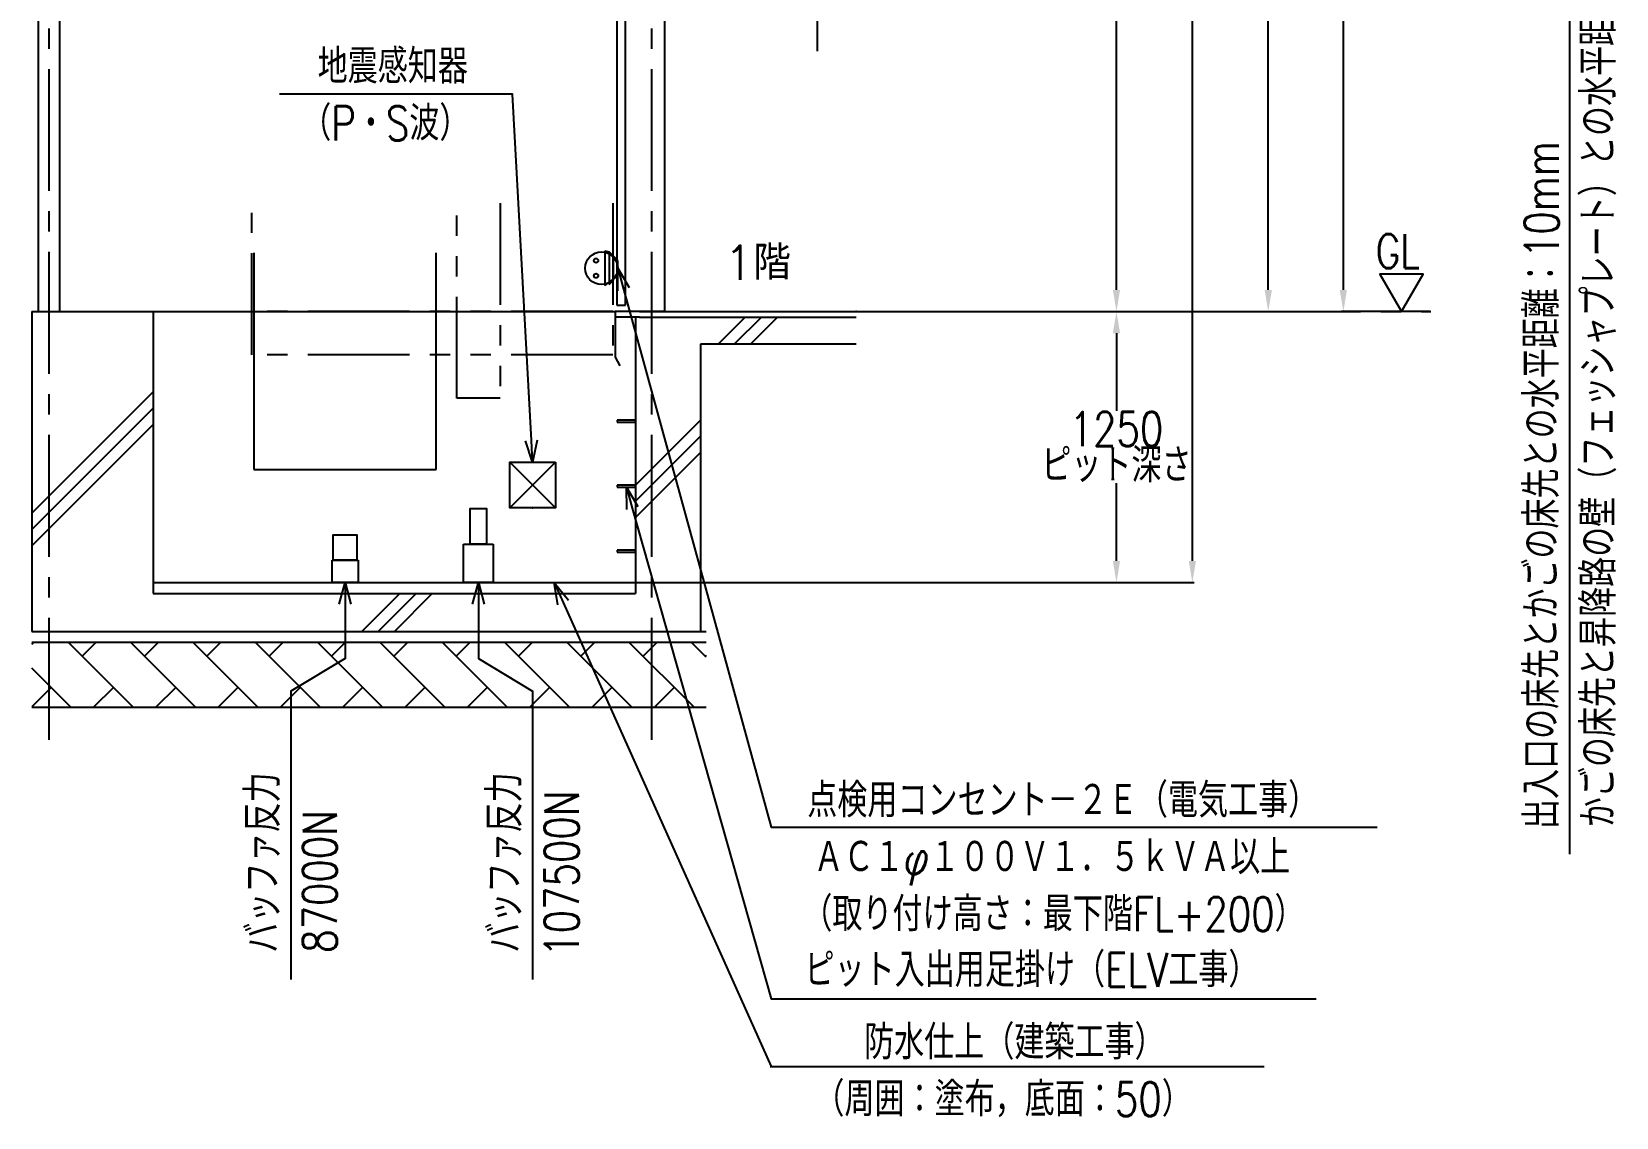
# Model space of a CAD drawing. Extents: x 6277 to 40502, y 903 to 24570.
# Drawn here: x 9019 to 16326, y 9051 to 14058 of the extents above; entities that cross this region are included whole.
import ezdxf
from ezdxf.enums import TextEntityAlignment as Align

# ---------------------------------------------------------------- set-up
doc = ezdxf.new("R2010")
doc.units = 0
doc.header["$LTSCALE"] = 750
doc.header["$MEASUREMENT"] = 0
doc.linetypes.add('CENTER2', pattern=[1.125, 0.75, -0.125, 0.125, -0.125])
doc.linetypes.add('PHANTOM2', pattern=[1.25, 0.625, -0.125, 0.125, -0.125, 0.125, -0.125])
doc.layers.get('0').update_dxf_attribs({"linetype": 'CONTINUOUS'})
doc.layers.get('DEFPOINTS').update_dxf_attribs({"color": 8, "linetype": 'CONTINUOUS'})
for name, color, linetype in [('ZZ-BUILD-AXIS-T', 7, 'CENTER2'), ('ZZ-BUILD-ETC', 2, 'CONTINUOUS'), ('ZZ-BUILD-F', 3, 'CONTINUOUS'), ('ZZ-BUILD-FF', 3, 'CONTINUOUS'), ('ZZ-BUILD-W', 3, 'CONTINUOUS'), ('ZZ-BUILD-WP', 5, 'PHANTOM2'), ('ZZ-COMMENT', 6, 'CONTINUOUS'), ('ZZ-DIM-COM1', 6, 'CONTINUOUS'), ('ZZ-ETC', 7, 'CONTINUOUS'), ('ZZ-OBJE', 3, 'CONTINUOUS'), ('ZZ-PHAN', 5, 'PHANTOM2'), ('ZZ-TEXT', 4, 'CONTINUOUS')]:
    doc.layers.add(name, color=color, linetype=linetype)
doc.styles.add('MITOH', font='romans.shx', dxfattribs={"width": 0.8, "bigfont": 'extfont.shx'})
doc.dimstyles.get("Standard").update_dxf_attribs({"dimtxt": 0.18, "dimasz": 0.18, "dimexe": 0.18, "dimexo": 0.0625, "dimgap": 0.09, "dimtad": 0, "dimtih": 1, "dimtoh": 1, "dimzin": 0, "dimdsep": 46, "dimtxsty": 'MITOH', "dimcen": 0.09, "dimadec": 0, "dimazin": 0, "dimtfac": 1, "dimtofl": 0, "dimtmove": 2, "dimatfit": 3, "dimfxl": 1, "dimtolj": 1, "dimarcsym": 0})

# ---------------------------------------------------------------- blocks, each defined once
blk = doc.blocks.new('*U193')
at = {"layer": 'ZZ-COMMENT', "style": 'MITOH', "width": 0.8}
for s, p in [('地震感知器', (10170.5, 13978.6)), ('（P・S波）', (10094.9, 13716.1))]:
    blk.add_text(s, height=157.5, dxfattribs=at).set_placement(p)
blk = doc.blocks.new('_OPEN30')
at = {"color": 0, "linetype": 'ByBlock'}
for p, q in [((-1, 0.268), (0, 0)), ((0, 0), (-1, -0.268)), ((0, 0), (-1, 0))]:
    blk.add_line(p, q, dxfattribs=at)
blk = doc.blocks.new('*U194')
at = {"layer": 'ZZ-COMMENT'}
blk.add_lwpolyline([(11156.4, 12331.3), (11069.1, 13928.6), (11059.1, 13928.6)], dxfattribs=at)
at = {"layer": 'ZZ-COMMENT', "xscale": 100, "yscale": 100, "zscale": 100, "rotation": 273.1308207520297}
blk.add_blockref('_OPEN30', (11161.9, 12231.4), dxfattribs=at)
blk = doc.blocks.new('*U198')
at = {"layer": 'ZZ-COMMENT', "style": 'MITOH', "width": 0.8}
blk.add_text('ピット入出用足掛け（ELV工事）', height=157.5, dxfattribs=at).set_placement((12415.9, 9811.4))
blk = doc.blocks.new('*U199')
at = {"layer": 'ZZ-COMMENT'}
blk.add_lwpolyline([(11621.6, 12020.2), (12261.9, 9756.4), (12271.9, 9756.4)], dxfattribs=at)
at = {"layer": 'ZZ-COMMENT', "xscale": 100, "yscale": 100, "zscale": 100, "rotation": 105.7929711959945}
blk.add_blockref('_OPEN30', (11594.4, 12116.4), dxfattribs=at)
blk = doc.blocks.new('*U202')
at = {"layer": 'ZZ-COMMENT', "style": 'MITOH', "width": 0.8}
for s, p in [('点検用コンセント－２Ｅ（電気工事）', (12428.5, 10593.9)), ('ＡＣ１φ１００Ｖ１．５ｋＶＡ以上', (12457.9, 10331.4)), ('（取り付け高さ：最下階FL+200）', (12405.7, 10068.9))]:
    blk.add_text(s, height=157.5, dxfattribs=at).set_placement(p)
blk = doc.blocks.new('*U203')
at = {"layer": 'ZZ-COMMENT'}
blk.add_lwpolyline([(11580.9, 13030), (12261.9, 10548.9), (12271.9, 10548.9)], dxfattribs=at)
at = {"layer": 'ZZ-COMMENT', "xscale": 100, "yscale": 100, "zscale": 100, "rotation": 105.3491231790261}
blk.add_blockref('_OPEN30', (11554.4, 13126.4), dxfattribs=at)
blk = doc.blocks.new('*U204')
at = {"layer": 'ZZ-COMMENT', "color": 4, "style": 'MITOH', "width": 0.8}
for s, p in [('バッファ反力', (11111.9, 9969.8)), ('107500N', (11374.4, 9950.6))]:
    blk.add_text(s, height=157.5, rotation=90, dxfattribs=at).set_placement(p)
blk = doc.blocks.new('*U205')
at = {"layer": 'ZZ-COMMENT', "color": 3}
blk.add_lwpolyline([(10911.9, 11576.4), (10911.9, 11326.4), (11161.9, 11176.4), (11161.9, 10976.4), (11161.9, 10966.4)], dxfattribs=at)
at = {"layer": 'ZZ-COMMENT', "color": 3, "xscale": 100, "yscale": 100, "zscale": 100, "rotation": 90}
blk.add_blockref('_OPEN30', (10911.9, 11676.4), dxfattribs=at)
blk = doc.blocks.new('*U206')
at = {"layer": 'ZZ-COMMENT', "color": 4, "style": 'MITOH', "width": 0.8}
for s, p in [('バッファ反力', (9996.9, 9969.8)), ('87000N', (10259.4, 9968.6))]:
    blk.add_text(s, height=157.5, rotation=90, dxfattribs=at).set_placement(p)
blk = doc.blocks.new('*U207')
at = {"layer": 'ZZ-COMMENT', "color": 3}
blk.add_lwpolyline([(10296.9, 11576.4), (10296.9, 11326.4), (10046.9, 11176.4), (10046.9, 10976.4), (10046.9, 10966.4)], dxfattribs=at)
at = {"layer": 'ZZ-COMMENT', "color": 3, "xscale": 100, "yscale": 100, "zscale": 100, "rotation": 90}
blk.add_blockref('_OPEN30', (10296.9, 11676.4), dxfattribs=at)
blk = doc.blocks.new('*U210')
at = {"layer": 'ZZ-COMMENT', "style": 'MITOH', "width": 0.8}
for s, p in [('かごの床先と昇降路の壁（フェッシャプレート）との水平距離：32mm', (16156.4, 10548.1)), ('出入口の床先とかごの床先との水平距離：10mm', (15893.9, 10539.7))]:
    blk.add_text(s, height=157.5, rotation=90, dxfattribs=at).set_placement(p)
blk = doc.blocks.new('*X212')
at = {"color": 0}
for p, q in [((8862.3, 11401.4), (8851.9, 11391)), ((9320.1, 11101.4), (9020.1, 11401.4)), ((9149.7, 11401.4), (9084.9, 11336.6)), ((9607.4, 11101.4), (9307.4, 11401.4)), ((9437.1, 11401.4), (9372.3, 11336.6)), ((9894.8, 11101.4), (9594.8, 11401.4)), ((9724.4, 11401.4), (9659.6, 11336.6)), ((10182.2, 11101.4), (9882.2, 11401.4)), ((10011.8, 11401.4), (9947, 11336.6)), ((10469.5, 11101.4), (10169.5, 11401.4)), ((10299.2, 11401.4), (10234.4, 11336.6)), ((10756.9, 11101.4), (10456.9, 11401.4)), ((10586.6, 11401.4), (10521.7, 11336.6)), ((11044.3, 11101.4), (10744.3, 11401.4)), ((10873.9, 11401.4), (10809.1, 11336.6)), ((11331.6, 11101.4), (11031.6, 11401.4)), ((11161.3, 11401.4), (11096.5, 11336.6)), ((11619, 11101.4), (11319, 11401.4)), ((11448.7, 11401.4), (11383.8, 11336.6)), ((11906.4, 11101.4), (11606.4, 11401.4)), ((11736, 11401.4), (11671.2, 11336.6)), ((11961.9, 11333.3), (11893.7, 11401.4)), ((11961.9, 11339.9), (11958.6, 11336.6)), ((9032.7, 11101.4), (8851.9, 11282.2)), ((8941.2, 11192.9), (8851.9, 11103.6)), ((9228.6, 11192.9), (9137.1, 11101.4)), ((9515.9, 11192.9), (9424.4, 11101.4)), ((9803.3, 11192.9), (9711.8, 11101.4)), ((10090.7, 11192.9), (9999.2, 11101.4)), ((10378, 11192.9), (10286.6, 11101.4)), ((10665.4, 11192.9), (10573.9, 11101.4)), ((10952.8, 11192.9), (10861.3, 11101.4)), ((11240.1, 11192.9), (11148.7, 11101.4)), ((11527.5, 11192.9), (11436, 11101.4)), ((11814.9, 11192.9), (11723.4, 11101.4))]:
    blk.add_line(p, q, dxfattribs=at)
blk = doc.blocks.new('*U214')
at = {"layer": 'ZZ-COMMENT'}
blk.add_lwpolyline([(11302.8, 11585.2), (12261.9, 9443.9), (12271.9, 9443.9)], dxfattribs=at)
at = {"layer": 'ZZ-COMMENT', "xscale": 100, "yscale": 100, "zscale": 100, "rotation": 114.1289595890923}
blk.add_blockref('_OPEN30', (11261.9, 11676.4), dxfattribs=at)
blk = doc.blocks.new('*U215')
at = {"layer": 'ZZ-TEXT', "style": 'MITOH', "width": 0.8}
blk.add_text('GL', height=157.5, dxfattribs=at).set_placement((15049.4, 13126.4))
blk = doc.blocks.new('*D262')
at = {"layer": 'DEFPOINTS', "color": 0, "transparency": 16777216}
for p in [(12821.4, 12767.4), (14021.4, 12767.4), (11803.9, 11517.4)]:
    blk.add_point(p, dxfattribs=at)
at = {"layer": 'ZZ-DIM-COM1', "color": 0, "lineweight": -2, "transparency": 16777216}
for p, q in [((12824.5, 12767.4), (14030.4, 12767.4)), ((14021.4, 12667.4), (14021.4, 12308.9)), ((14021.4, 11617.4), (14021.4, 11975.9)), ((11807, 11517.4), (14030.4, 11517.4))]:
    blk.add_line(p, q, dxfattribs=at)
at = {"layer": 'ZZ-DIM-COM1', "color": 0, "transparency": 16777216}
for points in [[(14004.8, 12667.4), (14038.1, 12667.4), (14021.4, 12767.4)], [(14004.8, 11617.4), (14038.1, 11617.4), (14021.4, 11517.4)]]:
    blk.add_solid(points, dxfattribs=at)
at = {"layer": 'ZZ-DIM-COM1', "color": 0, "transparency": 16777216, "char_height": 157.5, "attachment_point": 5, "style": 'MITOH'}
for s, insert in [('\\A1;1250', (14021.4, 12225.6)), ('\\A1;ピット深さ', (14021.4, 12059.1))]:
    blk.add_mtext(s, dxfattribs=dict(at, insert=insert))
blk = doc.blocks.new('*D263')
at = {"layer": 'DEFPOINTS', "color": 0, "transparency": 16777216}
for p in [(12821.4, 16307.4), (14021.4, 16307.4), (12821.4, 12767.4)]:
    blk.add_point(p, dxfattribs=at)
at = {"layer": 'ZZ-DIM-COM1', "color": 0, "lineweight": -2, "transparency": 16777216}
for p, q in [((12824.5, 16307.4), (14030.4, 16307.4)), ((14021.4, 16207.4), (14021.4, 14620.6)), ((14021.4, 12867.4), (14021.4, 14454.1)), ((12824.5, 12767.4), (14030.4, 12767.4))]:
    blk.add_line(p, q, dxfattribs=at)
at = {"layer": 'ZZ-DIM-COM1', "color": 0, "transparency": 16777216}
for points in [[(14004.8, 16207.4), (14038.1, 16207.4), (14021.4, 16307.4)], [(14004.8, 12867.4), (14038.1, 12867.4), (14021.4, 12767.4)]]:
    blk.add_solid(points, dxfattribs=at)
at = {"layer": 'ZZ-DIM-COM1', "color": 0, "transparency": 16777216, "insert": (14021.4, 14537.4), "char_height": 157.5, "attachment_point": 5, "style": 'MITOH'}
blk.add_mtext('\\A1;行程\u30003540', dxfattribs=at)
blk = doc.blocks.new('*D265')
at = {"layer": 'DEFPOINTS', "color": 0, "transparency": 16777216}
for p in [(11912.7, 19827.4), (14371.4, 19827.4), (11803.9, 11517.4)]:
    blk.add_point(p, dxfattribs=at)
at = {"layer": 'ZZ-DIM-COM1', "color": 0, "lineweight": -2, "transparency": 16777216}
for p, q in [((11915.8, 19827.4), (14380.4, 19827.4)), ((14371.4, 19727.4), (14371.4, 15755.6)), ((14371.4, 11617.4), (14371.4, 15589.1)), ((11807, 11517.4), (14380.4, 11517.4))]:
    blk.add_line(p, q, dxfattribs=at)
at = {"layer": 'ZZ-DIM-COM1', "color": 0, "transparency": 16777216}
for points in [[(14354.8, 19727.4), (14388.1, 19727.4), (14371.4, 19827.4)], [(14354.8, 11617.4), (14388.1, 11617.4), (14371.4, 11517.4)]]:
    blk.add_solid(points, dxfattribs=at)
at = {"layer": 'ZZ-DIM-COM1', "color": 0, "transparency": 16777216, "insert": (14371.4, 15672.4), "char_height": 157.5, "attachment_point": 5, "style": 'MITOH'}
blk.add_mtext('\\A1;全高\u30008310', dxfattribs=at)
blk = doc.blocks.new('*D266')
at = {"layer": 'DEFPOINTS', "color": 0, "transparency": 16777216}
for p in [(11912.7, 19827.4), (14721.4, 19827.4), (12896.4, 12767.4)]:
    blk.add_point(p, dxfattribs=at)
at = {"layer": 'ZZ-DIM-COM1', "color": 0, "lineweight": -2, "transparency": 16777216}
for p, q in [((11915.8, 19827.4), (14730.4, 19827.4)), ((14721.4, 19727.4), (14721.4, 16380.6)), ((14721.4, 12867.4), (14721.4, 16214.1)), ((12899.5, 12767.4), (14730.4, 12767.4))]:
    blk.add_line(p, q, dxfattribs=at)
at = {"layer": 'ZZ-DIM-COM1', "color": 0, "transparency": 16777216}
for points in [[(14704.8, 19727.4), (14738.1, 19727.4), (14721.4, 19827.4)], [(14704.8, 12867.4), (14738.1, 12867.4), (14721.4, 12767.4)]]:
    blk.add_solid(points, dxfattribs=at)
at = {"layer": 'ZZ-DIM-COM1', "color": 0, "transparency": 16777216, "insert": (14721.4, 16297.4), "char_height": 157.5, "attachment_point": 5, "style": 'MITOH'}
blk.add_mtext('\\A1;昇降路頂部の地上高さ\u30007060', dxfattribs=at)
blk = doc.blocks.new('*D301')
at = {"layer": 'DEFPOINTS', "color": 0, "transparency": 16777216}
for p in [(15471.4, 16307.4), (15067.7, 12767.4), (15471.4, 12767.4)]:
    blk.add_point(p, dxfattribs=at)
at = {"layer": 'ZZ-DIM-COM1', "color": 0, "lineweight": -2, "transparency": 16777216}
for p, q in [((15468.3, 16307.4), (15058.7, 16307.4)), ((15067.7, 16207.4), (15067.7, 14620.6)), ((15067.7, 12867.4), (15067.7, 14454.1)), ((15468.3, 12767.4), (15058.7, 12767.4))]:
    blk.add_line(p, q, dxfattribs=at)
at = {"layer": 'ZZ-DIM-COM1', "color": 0, "transparency": 16777216}
for points in [[(15051.1, 16207.4), (15084.4, 16207.4), (15067.7, 16307.4)], [(15051.1, 12867.4), (15084.4, 12867.4), (15067.7, 12767.4)]]:
    blk.add_solid(points, dxfattribs=at)
at = {"layer": 'ZZ-DIM-COM1', "color": 0, "transparency": 16777216, "insert": (15067.7, 14537.4), "char_height": 157.5, "attachment_point": 5, "style": 'MITOH'}
blk.add_mtext('\\A1;3540', dxfattribs=at)
blk = doc.blocks.new('*U250')
at = {"layer": 'ZZ-COMMENT', "style": 'MITOH', "width": 0.8}
for s, p in [('防水仕上（建築工事）', (12690.5, 9477.9)), ('（周囲：塗布，底面：50）', (12461.3, 9215.4))]:
    blk.add_text(s, height=157.5, dxfattribs=at).set_placement(p)

msp = doc.modelspace()

# ---------------------------------------------------------------- linework, layer by layer
at = {"layer": 'ZZ-BUILD-AXIS-T', "linetype": 'CENTER2'}
for p, q in [((9098.92, 10792.356), (9098.92, 22207.356)), ((11878.92, 10792.356), (11878.92, 21807.356)), ((12896.42, 12767.356), (15471.42, 12767.356))]:
    msp.add_line(p, q, dxfattribs=at)
at = {"layer": 'ZZ-BUILD-ETC'}
msp.add_point((12821.42, 12767.356), dxfattribs=at)
at = {"layer": 'ZZ-BUILD-F', "linetype": 'Continuous'}
for p, q in [((11821.42, 12742.356), (12821.42, 12742.356)), ((12821.42, 12617.356), (12103.92, 12617.356)), ((9018.92, 11467.356), (9018.92, 11292.356)), ((9578.92, 11467.356), (11803.92, 11467.356)), ((12103.92, 11467.356), (12103.92, 11292.356)), ((9018.92, 11292.356), (12128.92, 11292.356)), ((9018.92, 11242.356), (12128.92, 11242.356)), ((9018.92, 10942.356), (12128.92, 10942.356))]:
    msp.add_line(p, q, dxfattribs=at)
at = {"layer": 'ZZ-BUILD-F', "color": 7, "linetype": 'Continuous'}
for p, q in [((12308.92, 12742.356), (12183.92, 12617.356)), ((12383.92, 12742.356), (12258.92, 12617.356)), ((12458.92, 12742.356), (12333.92, 12617.356)), ((10716.42, 11467.356), (10541.42, 11292.356)), ((10791.42, 11467.356), (10616.42, 11292.356)), ((10866.42, 11467.356), (10691.42, 11292.356))]:
    msp.add_line(p, q, dxfattribs=at)
at = {"layer": 'ZZ-BUILD-FF', "linetype": 'Continuous'}
msp.add_line((11821.42, 12767.356), (12821.42, 12767.356), dxfattribs=at)
at = {"layer": 'ZZ-BUILD-W', "linetype": 'Continuous'}
for p, q in [((9048.92, 16167.356), (9048.92, 12767.356)), ((9148.92, 12767.356), (9148.92, 16167.356)), ((11936.42, 15869.356), (11936.42, 12767.356)), ((9018.92, 12767.356), (9018.92, 11467.356)), ((9018.92, 12767.356), (11708.92, 12767.356)), ((9048.92, 12767.356), (9148.92, 12767.356)), ((9578.92, 12767.356), (9578.92, 11467.356)), ((11803.92, 12742.356), (11803.92, 11467.356)), ((11936.42, 12767.356), (11821.42, 12767.356)), ((12103.92, 12617.356), (12103.92, 11467.356))]:
    msp.add_line(p, q, dxfattribs=at)
at = {"layer": 'ZZ-BUILD-W', "color": 7, "linetype": 'Continuous'}
for p, q in [((9018.92, 11837.356), (9578.92, 12397.356)), ((9018.92, 11762.356), (9578.92, 12322.356)), ((9018.92, 11687.356), (9578.92, 12247.356)), ((11803.92, 11967.356), (12103.92, 12267.356)), ((11803.92, 11892.356), (12103.92, 12192.356)), ((11803.92, 11817.356), (12103.92, 12117.356))]:
    msp.add_line(p, q, dxfattribs=at)
at = {"layer": 'ZZ-BUILD-W'}
msp.add_point((9048.92, 12767.356), dxfattribs=at)
at = {"layer": 'ZZ-BUILD-WP', "color": 3, "linetype": 'Continuous'}
for p, q in [((9578.92, 12517.356), (9578.92, 12442.356)), ((11803.92, 12517.356), (11803.92, 12442.356)), ((9578.92, 12442.356), (9578.92, 11517.356)), ((11803.92, 12442.356), (11803.92, 11517.356)), ((9578.92, 11517.356), (11803.92, 11517.356))]:
    msp.add_line(p, q, dxfattribs=at)
at = {"layer": 'ZZ-COMMENT'}
for p, q in [((12641.568, 15553.856), (12641.568, 13969.056)), ((16110.922, 15473.856), (16110.922, 10265.056)), ((11236.09, 13769.506), (10161.29, 13769.506)), ((12428.92, 10389.856), (15223.32, 10389.856)), ((12428.92, 9597.356), (14942.52, 9597.356)), ((12423.92, 9284.856), (14702.32, 9284.856))]:
    msp.add_line(p, q, dxfattribs=at)
at = {"layer": 'ZZ-COMMENT', "color": 3}
for p, q in [((10213.92, 10817.356), (10213.92, 9686.156)), ((11328.92, 10817.356), (11328.92, 9686.156))]:
    msp.add_line(p, q, dxfattribs=at)
at = {"layer": 'ZZ-DIM-COM1'}
msp.add_line((11178.92, 12367.356), (10978.92, 12367.356), dxfattribs=at)
at = {"layer": 'ZZ-ETC', "color": 0, "linetype": 'ByBlock'}
for p, q in [((11433.92, 11862.356), (11223.92, 12072.356)), ((11433.92, 12072.356), (11223.92, 11862.356))]:
    msp.add_line(p, q, dxfattribs=at)
msp.add_lwpolyline([(11433.92, 12072.356), (11433.92, 11862.356), (11223.92, 11862.356), (11223.92, 12072.356)], close=True, dxfattribs=at)
for p in [(11328.92, 12072.356), (11328.92, 11862.356)]:
    msp.add_point(p, dxfattribs=at)
at = {"layer": 'ZZ-OBJE'}
for p, q in [((11716.92, 14889.356), (11716.92, 12797.356)), ((11756.92, 12797.356), (11756.92, 14889.356)), ((10043.92, 13038.356), (10043.92, 12038.356)), ((10883.92, 12038.356), (10883.92, 13038.356)), ((11716.92, 12797.356), (11756.92, 12797.356)), ((11803.92, 12267.356), (11718.92, 12267.356)), ((11718.92, 12267.356), (11718.92, 12257.356)), ((11718.92, 12257.356), (11803.92, 12257.356)), ((11803.92, 12257.356), (11803.92, 12267.356)), ((10043.92, 12038.356), (10883.92, 12038.356)), ((11803.92, 11967.356), (11718.92, 11967.356)), ((11718.92, 11967.356), (11718.92, 11957.356)), ((11718.92, 11957.356), (11803.92, 11957.356)), ((11803.92, 11957.356), (11803.92, 11967.356)), ((11010.42, 11517.356), (11010.42, 11695.356)), ((11010.42, 11695.356), (11147.42, 11695.356)), ((11147.42, 11695.356), (11147.42, 11517.356)), ((10403.92, 11517.356), (10403.92, 11620.356)), ((10403.92, 11620.356), (10523.92, 11620.356)), ((10523.92, 11620.356), (10523.92, 11517.356)), ((11803.92, 11667.356), (11718.92, 11667.356)), ((11718.92, 11667.356), (11718.92, 11657.356)), ((11718.92, 11657.356), (11803.92, 11657.356)), ((11803.92, 11657.356), (11803.92, 11667.356)), ((10523.92, 11517.356), (10403.92, 11517.356)), ((11147.42, 11517.356), (11010.42, 11517.356))]:
    msp.add_line(p, q, dxfattribs=at)
at = {"layer": 'ZZ-OBJE', "linetype": 'Continuous'}
for p, q in [((11661.422, 13047.356), (11661.422, 12887.356)), ((11661.422, 13047.356), (11681.422, 13042.356)), ((11681.422, 13042.356), (11681.422, 12892.356)), ((11721.422, 13002.356), (11681.422, 13042.356)), ((11701.423, 12912.356), (11701.422, 13022.356)), ((11721.422, 12932.356), (11721.422, 13002.356)), ((11661.422, 12887.356), (11721.422, 12932.356)), ((11681.422, 12892.356), (11701.422, 12912.356)), ((11821.42, 12767.356), (11708.92, 12767.356)), ((11708.92, 12767.356), (11708.92, 12557.356)), ((11821.42, 12742.356), (11708.92, 12742.356)), ((11708.92, 12557.356), (11731.92, 12517.356))]:
    msp.add_line(p, q, dxfattribs=at)
at = {"layer": 'ZZ-OBJE'}
for points in [[(11040.92, 11695.356), (11040.92, 11859.356), (11116.92, 11859.356), (11116.92, 11695.356)], [(11078.92, 11859.356), (11078.92, 11859.356), (11078.92, 11859.356), (11078.92, 11859.356)], [(10409.92, 11620.356), (10409.92, 11738.356), (10517.92, 11738.356), (10517.92, 11620.356)], [(10463.92, 11738.356), (10463.92, 11738.356), (10463.92, 11738.356), (10463.92, 11738.356)]]:
    msp.add_lwpolyline(points, close=True, dxfattribs=at)
at = {"layer": 'ZZ-OBJE', "linetype": 'Continuous'}
for centre, radius in [((11646.42, 12967.356), 75), ((11621.42, 13002.356), 10), ((11621.42, 12932.356), 10)]:
    msp.add_circle(centre, radius, dxfattribs=at)
at = {"layer": 'ZZ-PHAN'}
for p, q in [((10033.92, 12567.356), (10033.92, 13267.356)), ((10978.92, 12367.356), (10978.92, 13267.356)), ((11178.92, 13267.356), (11178.92, 12367.356)), ((11698.92, 13267.356), (11698.92, 12567.356)), ((11698.92, 12767.356), (10033.92, 12767.356)), ((11698.92, 12567.356), (10033.92, 12567.356))]:
    msp.add_line(p, q, dxfattribs=at)
at = {"layer": 'ZZ-TEXT'}
msp.add_lwpolyline([(15336.42, 12767.356), (15436.42, 12940.561), (15236.42, 12940.561)], close=True, dxfattribs=at)

# ---------------------------------------------------------------- block references
at = {"layer": 'ZZ-BUILD-F', "linetype": 'Continuous'}
msp.add_blockref('*X212', (167.013, -159.077), dxfattribs=at)
at = {"layer": 'ZZ-COMMENT'}
for name in ['*U210', '*U193', '*U194', '*U215', '*U203', '*U199', '*U207', '*U205', '*U214', '*U206', '*U204', '*U202', '*U198', '*U250']:
    msp.add_blockref(name, (167.013, -159.077), dxfattribs=at)

# ---------------------------------------------------------------- texts
at = {"layer": 'ZZ-TEXT', "style": 'MITOH'}
msp.add_text('1階', height=157.5, dxfattribs=at).set_placement((12211.92, 12867.356), align=Align.BOTTOM_LEFT)

# ---------------------------------------------------------------- dimensions: what is measured, and where the dimension line sits
at = {"layer": 'ZZ-DIM-COM1'}
for base, p1, p2, text, picture, middle in [((14371.42, 19827.356), (11803.92, 11517.356), (11912.67, 19827.356), '全高\u3000<>', '*D265', (14371.42, 15672.356)), ((14721.42, 19827.356), (12896.42, 12767.356), (11912.67, 19827.356), '昇降路頂部の地上高さ\u3000<>', '*D266', (14721.42, 16297.356)), ((14021.42, 16307.356), (12821.42, 12767.356), (12821.42, 16307.356), '行程\u3000<>', '*D263', (14021.42, 14537.356)), ((14021.42, 12767.356), (11803.92, 11517.356), (12821.42, 12767.356), '<>\\Xピット深さ', '*D262', (14021.42, 12142.356))]:
    dim = msp.add_linear_dim(base=base, p1=p1, p2=p2, angle=270, text=text, dimstyle='Standard', override={"dimscale": 50, "dimtxt": 3.15, "dimasz": 2, "dimdec": 0}, dxfattribs=at)
    dim.commit()
    dim.dimension.update_dxf_attribs({"geometry": picture, "text_midpoint": middle})
dim = msp.add_linear_dim(base=(15067.732, 12767.356), p1=(15471.42, 16307.356), p2=(15471.42, 12767.356), angle=90, dimstyle='Standard', override={"dimscale": 50, "dimtxt": 3.15, "dimasz": 2, "dimdec": 0}, dxfattribs=at)
dim.commit()
dim.dimension.update_dxf_attribs({"geometry": '*D301', "text_midpoint": (15067.732, 14537.356)})

doc.saveas('drawing.dxf')
